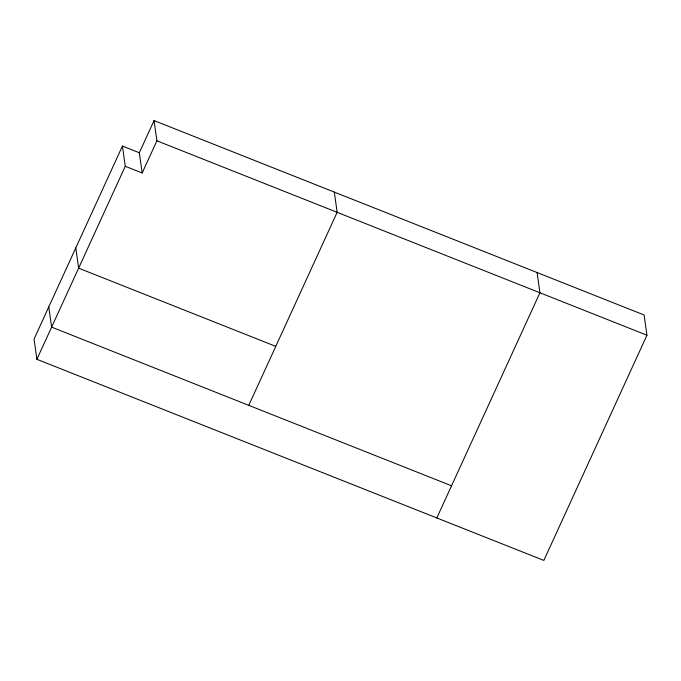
<?xml version="1.0" encoding="UTF-8"?>
<svg xmlns="http://www.w3.org/2000/svg" width="681" height="681" viewBox="0 0 681 681"><rect width="100%" height="100%" fill="white"/><g stroke="black" fill="none" stroke-linecap="round" stroke-linejoin="round"><path stroke-width="1.02" d="M122.427 146.049L34.05 339.07L36.893 359.304L543.847 560.42L646.95 335.231L644.107 314.997L154.051 120.58L139.324 152.748L142.167 172.983L125.27 166.275L122.427 146.049L139.324 152.748M36.893 359.304L125.27 166.275M142.167 172.983L156.902 140.814L154.051 120.58M248.769 405.348L337.146 212.319L334.303 192.085M436.819 517.96L539.931 292.77L537.088 272.536M156.902 140.814L646.95 335.231M275.771 346.365L78.63 268.152L75.787 247.918M451.554 485.791L51.62 327.135L48.777 306.901"/></g></svg>
